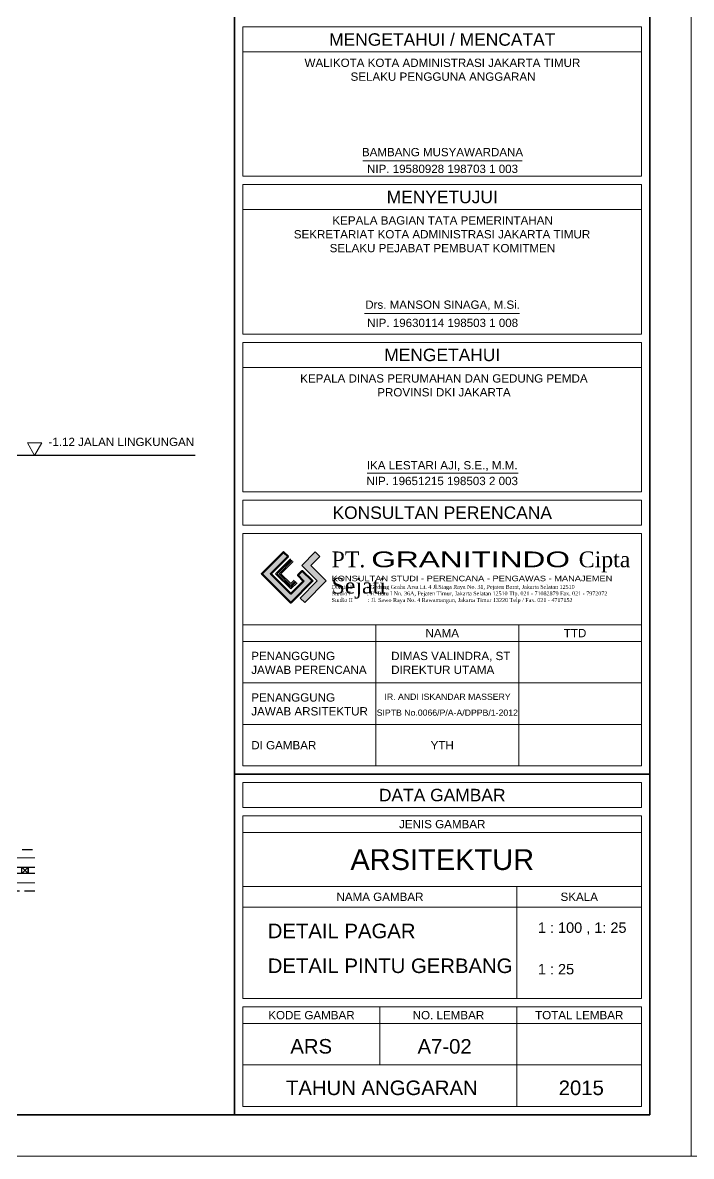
# Model space of a CAD drawing. Header units: millimetres. Extents: x -11 to 1625, y -267 to 180.
# Drawn here: x 895.11 to 911.21, y 8 to 35.3 of the extents above; entities that cross this region are included whole.
import ezdxf
from ezdxf.enums import TextEntityAlignment as Align
from ezdxf.xclip import XClip

# ---------------------------------------------------------------- set-up
doc = ezdxf.new("R2010")
doc.units = ezdxf.units.MM
doc.header["$XCLIPFRAME"] = 0
doc.linetypes.add('DASHED2', pattern=[0.375, 0.25, -0.125])
doc.layers.add('BESI', color=10, linetype='Continuous')
for name, color, linetype, lineweight in [('CONCRETE', 8, 'Continuous', 5), ('dinding', 5, 'Continuous', 15), ('GRS KOP', 1, 'Continuous', 35), ('KOLOM', 1, 'Continuous', 30), ('kop', 7, 'Continuous', 20), ('logo', 7, 'Continuous', 50), ('not', 7, 'Continuous', 20), ('PAGAR', 4, 'Continuous', 18)]:
    doc.layers.add(name, color=color, linetype=linetype, lineweight=lineweight)
doc.styles.add('BARU', font='complex.shx')
doc.styles.add('S', font='SIMPLEX', dxfattribs={"width": 1.1})
doc.styles.get("Standard").update_dxf_attribs({"font": 'ARIALUNI.TTF'})

# ---------------------------------------------------------------- blocks, each defined once
blk = doc.blocks.new('denah pagar a3')
at = {"layer": 'CONCRETE'}
for points in [[(-0.6486, -0.025), (-0.2486, -0.025), (-0.2486, 0.275), (-0.6486, 0.275)], [(0.2486, 0.275), (0.4975, 0.275), (0.4978, -0.025), (0.2486, -0.025)]]:
    blk.add_hatch(color=256, dxfattribs=at).paths.add_polyline_path(points)
at = {"layer": 'BESI'}
for points in [[(-0.2486, 0.145), (0.2486, 0.145), (0.2486, 0.105), (-0.2486, 0.105), (-0.2486, 0.145)], [(-0.12, 0.145), (-0.08, 0.145), (-0.08, 0.105), (-0.12, 0.105), (-0.12, 0.145), (-0.08, 0.105), (-0.08, 0.145), (-0.12, 0.105)], [(0.08, 0.145), (0.12, 0.145), (0.12, 0.105), (0.08, 0.105), (0.08, 0.145), (0.12, 0.105), (0.12, 0.145), (0.08, 0.105)]]:
    blk.add_lwpolyline(points, dxfattribs=at)
at = {"layer": 'dinding'}
blk.add_lwpolyline([(-0.6486, -0.025), (-0.2486, -0.025), (-0.2486, 0.275), (-0.6486, 0.275)], close=True, dxfattribs=at)
blk.add_lwpolyline([(0.2486, 0.275), (0.4975, 0.275), (0.4978, -0.025), (0.2486, -0.025), (0.2486, 0.275)], dxfattribs=at)
at = {"layer": 'KOLOM', "linetype": 'DASHED2', "ltscale": 0.25}
blk.add_lwpolyline([(0.1986, 0.25), (0.1986, 0.325), (0.5474, 0.325), (0.5478, -0.075), (0.1986, -0.075), (0.1986, 0), (-0.1986, 0), (-0.1986, -0.075), (-0.6986, -0.075), (-0.6986, 0.325), (-0.1986, 0.325), (-0.1986, 0.25), (0.1986, 0.25)], dxfattribs=at)
for points in [[(-0.2186, -0.055), (-0.6786, -0.055), (-0.6786, 0.305), (-0.2186, 0.305)], [(0.2186, 0.305), (0.5274, 0.305), (0.5278, -0.055), (0.2186, -0.055)]]:
    blk.add_lwpolyline(points, close=True, dxfattribs=at)
at = {"layer": 'PAGAR'}
for p, q in [((0.2486, 0.2), (-0.2486, 0.2)), ((0.2486, 0.05), (-0.2486, 0.05))]:
    blk.add_line(p, q, dxfattribs=at)
blk = doc.blocks.new('PEIL')
blk.add_lwpolyline([(-0.188, 0.325), (0.188, 0.325), (0, 0)], close=True)
at = {"style": 'S', "width": 1.1, "flags": 4}
blk.add_attdef('CAT', (0.265, 0.036), '', height=0.2, dxfattribs=at)
blk = doc.blocks.new('logo granitindo baru')
at = {"layer": 'logo'}
for points in [[(1.03, 1.463), (0.916, 1.574), (0.366, 1.024), (1.1, 0.289), (1.652, 0.843), (1.392, 1.098), (1.281, 0.987), (1.423, 0.84), (1.102, 0.519), (0.594, 1.025)], [(1.721, 1.576), (1.381, 1.236), (1.771, 0.842), (1.341, 0.407), (1.454, 0.294), (2.001, 0.844), (1.609, 1.237), (1.835, 1.464)]]:
    blk.add_hatch(color=8, dxfattribs=at).paths.add_polyline_path(points)
blk.add_lwpolyline([(1.03, 1.463), (0.916, 1.574), (0.366, 1.024), (1.1, 0.289), (1.652, 0.843), (1.392, 1.098), (1.281, 0.987), (1.423, 0.84), (1.102, 0.519), (0.594, 1.025), (1.03, 1.463), (0.916, 1.574)], dxfattribs=at)
at = {"layer": 'logo', "lineweight": 0}
blk.add_lwpolyline([(1.721, 1.576), (1.381, 1.236), (1.771, 0.842), (1.341, 0.407), (1.454, 0.294), (2.001, 0.844), (1.609, 1.237), (1.835, 1.464), (1.721, 1.576)], dxfattribs=at)
at = {"layer": 'logo', "lineweight": 13}
for points in [[(1.089, 1.403), (0.713, 1.026), (1.101, 0.638), (1.258, 0.794)], [(1.112, 1.38), (0.759, 1.026), (1.101, 0.683), (1.235, 0.817)], [(1.134, 1.357), (0.803, 1.026), (1.101, 0.728), (1.213, 0.839)], [(1.157, 1.334), (0.85, 1.026), (1.101, 0.775), (1.189, 0.863)]]:
    blk.add_lwpolyline(points, dxfattribs=at)
at = {"layer": 'logo', "insert": (2.134, 1.589), "char_height": 0.4, "width": 7.66452, "attachment_point": 1}
blk.add_mtext('{\\fTimes New Roman|b0|i0|c0|p18;PT. \\fCityBlueprint|b0|i0|c2|p2;\\W1.5;GRANITINDO \\fTimes New Roman|b0|i0|c0|p18;\\W1;Cipta Sejati}', dxfattribs=at)
at = {"layer": 'logo', "insert": (2.134, 0.975), "char_height": 0.1, "attachment_point": 1}
blk.add_mtext_dynamic_manual_height_columns('{\\f@Arial Unicode MS|b0|i0|c0|p34;\\H1.4x;\\W1.2;KONSULTAN STUDI - PERENCANA - PENGAWAS - MANAJEMEN\\fTimes New Roman|b0|i0|c0|p18;\\P\\pt0.9;\\H0.71429x;\\W1;Domisili ^I: Gedung Graha Arsa Lt. 4 Jl.Siaga Raya No. 31, Pejaten Barat, Jakarta Selatan 12510\\PStudio I ^I: Jl. Batu I No. 36A, Pejaten Timur, Jakarta Selatan 12510 Tlp. 021 - 71082879 Fax. 021 - 7972072\\PStudio II          : Jl. Sawo Raya No. 4 Rawamangun, Jakarta Timur 13220 Telp / Fax. 021 - 4717152}', width=9.56937, gutter_width=0, heights=[1.67], dxfattribs=at)
blk = doc.blocks.new('kop')
at = {"layer": 'GRS KOP'}
for p, q in [((73, 1), (73, 54)), ((83, 1), (83, 54)), ((73, 9.2), (83, 9.2))]:
    blk.add_line(p, q, dxfattribs=at)
blk.add_lwpolyline([(1, 54), (83, 54), (83, 1), (1, 1)], close=True, dxfattribs=at)
at = {"layer": 'kop', "color": 7}
for p, q in [((0, 55), (0, 0)), ((84, 55), (84, 0)), ((84, 55), (84, 0)), ((0, 0), (84, 0))]:
    blk.add_line(p, q, dxfattribs=at)
at = {"layer": 'kop'}
for p, q in [((73.2, 23.6), (73.2, 27.2)), ((82.8, 27.2), (73.2, 27.2)), ((82.8, 23.6), (82.8, 27.2)), ((82.8, 26.6), (73.2, 26.6)), ((76.089, 23.976), (79.928, 23.976)), ((82.8, 23.6), (73.2, 23.6)), ((73.2, 19.8), (73.2, 23.4)), ((82.8, 23.4), (73.2, 23.4)), ((82.8, 19.8), (82.8, 23.4)), ((82.8, 22.8), (73.2, 22.8)), ((76.127, 20.296), (79.863, 20.296)), ((82.8, 19.8), (73.2, 19.8)), ((73.2, 16), (73.2, 19.6)), ((82.8, 19.6), (73.2, 19.6)), ((82.8, 16), (82.8, 19.6)), ((82.8, 19), (73.2, 19)), ((82.8, 16), (73.2, 16)), ((73.2, 9.4), (73.2, 15)), ((82.8, 15), (73.2, 15)), ((82.8, 9.4), (82.8, 15)), ((82.8, 12.8), (73.2, 12.8)), ((76.4, 9.4), (76.4, 12.8)), ((79.842, 9.4), (79.842, 12.8)), ((82.8, 12.4), (73.2, 12.4)), ((73.2, 12.4), (73.2, 11.4)), ((82.8, 11.4), (73.2, 11.4)), ((82.8, 10.4), (73.2, 10.4)), ((82.8, 9.4), (73.2, 9.4)), ((73.2, 7.8), (82.8, 7.8)), ((73.2, 6.5), (82.8, 6.5)), ((79.8, 3.8), (79.8, 6.5)), ((73.2, 6), (82.8, 6)), ((76.5, 2.2), (76.5, 3.6)), ((79.8, 1.2), (79.8, 3.6)), ((73.2, 3.2), (82.8, 3.2)), ((73.2, 2.2), (82.8, 2.2))]:
    blk.add_line(p, q, dxfattribs=at)
blk.add_lwpolyline([(76.189, 16.449), (79.826, 16.449)], dxfattribs=at)
for points in [[(73.2, 15.2), (82.8, 15.2), (82.8, 15.8), (73.2, 15.8)], [(73.2, 8.4), (82.8, 8.4), (82.8, 9), (73.2, 9)], [(73.2, 3.8), (82.8, 3.8), (82.8, 8.2), (73.2, 8.2)], [(73.2, 1.2), (82.8, 1.2), (82.8, 3.6), (73.2, 3.6)]]:
    blk.add_lwpolyline(points, close=True, dxfattribs=at)
at = {"xscale": 0.9500000000000455, "yscale": 0.9500000000000455, "zscale": 0.9500000000000455}
blk.add_blockref('logo granitindo baru', (73.307, 13.056), dxfattribs=at)
at = {"layer": 'kop'}
for s, height, p in [('MENGETAHUI / MENCATAT', 0.3, (78, 26.9)), ('BAMBANG MUSYAWARDANA', 0.19926, (78.007, 24.183)), ('NIP. 19580928 198703 1 003', 0.19926, (78.007, 23.78)), ('MENYETUJUI', 0.3, (78, 23.1)), ('Drs. MANSON SINAGA, M.Si.', 0.19926, (78.009, 20.496)), ('NIP. 19630114 198503 1 008', 0.19926, (78.009, 20.071)), ('MENGETAHUI', 0.3, (78, 19.3)), ('IKA LESTARI AJI, S.E., M.M.', 0.2, (77.999, 16.625)), ('NIP. 19651215 198503 2 003', 0.2, (77.999, 16.264)), ('KONSULTAN PERENCANA', 0.3, (78, 15.5)), ('NAMA', 0.2, (78, 12.6)), ('TTD', 0.2, (81.2, 12.6)), ('DATA GAMBAR', 0.3, (78, 8.7)), ('JENIS GAMBAR', 0.2, (78, 8)), ('ARSITEKTUR', 0.5, (78, 7.146)), ('NAMA GAMBAR', 0.2, (76.5, 6.25)), ('SKALA', 0.2, (81.3, 6.25)), ('KODE GAMBAR', 0.2, (74.85, 3.4)), ('NO. LEMBAR', 0.2, (78.15, 3.4)), ('TOTAL LEMBAR', 0.2, (81.3, 3.4)), ('ARS', 0.35, (74.844, 2.65)), ('TAHUN ANGGARAN', 0.35, (76.545, 1.65)), ('2015', 0.35, (81.349, 1.65))]:
    blk.add_text(s, height=height, dxfattribs=at).set_placement(p, align=Align.MIDDLE)
blk.add_text('SIPTB No.0066/P/A-A/DPPB/1-2012', height=0.15, dxfattribs=at).set_placement((78.122, 10.609), align=Align.CENTER)
at = {"layer": 'kop', "char_height": 0.2, "attachment_point": 1, "style": 'BARU'}
for s, width, insert in [('\\pi0.65609;{\\fArial|b0|i0|c0|p34;WALIKOTA KOTA ADMINISTRASI JAKARTA TIMUR\\P\\pi1.7645;SELAKU PENGGUNA ANGGARAN}', 7.94943, (74.027, 26.434)), ('\\pi1.5072;{\\fArial|b0|i0|c0|p34;KEPALA BAGIAN TATA PEMERINTAHAN\\P\\pi0.57794;SEKRETARIAT KOTA ADMINISTRASI JAKARTA TIMUR\\P\\pi1.4412;SELAKU PEJABAT PEMBUAT KOMITMEN}', 8.28085, (73.847, 22.638)), ('\\pi1.1521;{\\fArial|b0|i0|c0|p34;KEPALA DINAS PERUMAHAN DAN GEDUNG PEMDA\\P\\pi3.0079;PROVINSI DKI JAKARTA}', 9.20836, (73.427, 18.833))]:
    blk.add_mtext_dynamic_manual_height_columns(s, width=width, gutter_width=1.5, heights=[0], dxfattribs=dict(at, insert=insert))
at = {"layer": 'kop', "attachment_point": 1}
for s, insert, char_height, width in [('PENANGGUNG\\PJAWAB PERENCANA', (73.4, 12.15), 0.2, 8.33062), ('DIMAS VALINDRA, ST\\PDIREKTUR UTAMA', (76.77, 12.15), 0.2, 8.16499), ('PENANGGUNG\\PJAWAB ARSITEKTUR', (73.4, 11.15), 0.2, 8.79211), ('IR. ANDI ISKANDAR MASSERY', (76.609, 11.143), 0.15, 4.04264), ('DI GAMBAR', (73.4, 10), 0.2, 7.59768)]:
    blk.add_mtext(s, dxfattribs=dict(at, insert=insert, char_height=char_height, width=width))
at = {"layer": 'kop', "style": 'BARU', "flags": 4}
for p, height in [((73.8, 5.4), 0.35), ((80.303, 5.382), 0.25), ((73.8, 4.9), 0.35), ((80.303, 4.882), 0.25), ((73.8, 4.4), 0.35), ((80.303, 4.382), 0.25)]:
    blk.add_attdef('-', p, '', height=height, dxfattribs=at)
at = {"layer": 'kop', "flags": 4}
for tag, p in [('AR-00', (78.057, 2.648)), ('00', (81.238, 2.647))]:
    blk.add_attdef(tag, text='', height=0.35, dxfattribs=at).set_placement(p, align=Align.MIDDLE)

msp = doc.modelspace()

# ---------------------------------------------------------------- linework, layer by layer
msp.add_lwpolyline([(899.2596857, 24.8782365), (871.5140916, 24.8782365)])

# ---------------------------------------------------------------- block references
ref = msp.add_blockref('denah pagar a3', (894.7643523, 14.3871992), dxfattribs=dict(xscale=4, yscale=4, zscale=4))
XClip(ref).set_block_clipping_path([(-0.7675376973, -0.1744103072), (0.1601603498, 0.6472705201)])
at = {"layer": 'kop'}
ref = msp.add_blockref('kop', (827.2141618, 8), dxfattribs=at)
ref.add_attrib('-', 'DETAIL PAGAR', (901.0112336, 13.2525005), dxfattribs={"height": 0.35, "flags": 4})
ref.add_attrib('-', 'DETAIL PINTU GERBANG', (901.0112336, 12.4140149), dxfattribs={"height": 0.35, "flags": 4})
ref.add_attrib('-', '1 : 25', (907.5176455, 12.3815601), dxfattribs={"height": 0.25, "flags": 4})
ref.add_attrib('-', '1 : 100 , 1: 25', (907.5176455, 13.3815601), dxfattribs={"height": 0.25, "flags": 4})
ref.add_attrib('AR-00', 'A7-02', dxfattribs={"height": 0.34997405, "flags": 4}).set_placement((905.2711174, 10.6476987), align=Align.MIDDLE)
ref.add_attrib('-', 'YTH', dxfattribs={"height": 0.2}).set_placement((905.2141618, 17.9), align=Align.MIDDLE)
msp.add_blockref('kop', (911.2141622, 8), dxfattribs=at)
at = {"layer": 'not'}
ref = msp.add_blockref('PEIL', (895.3944499, 24.8782365), dxfattribs=dict(at, xscale=0.9237604307036236, yscale=0.9237604307033962, zscale=0.9237604307034012))
ref.add_attrib('CAT', '-1.12 JALAN LINGKUNGAN', (895.7298455, 25.1045425), dxfattribs={"layer": '0', "height": 0.2, "flags": 4})

doc.saveas('drawing.dxf')
